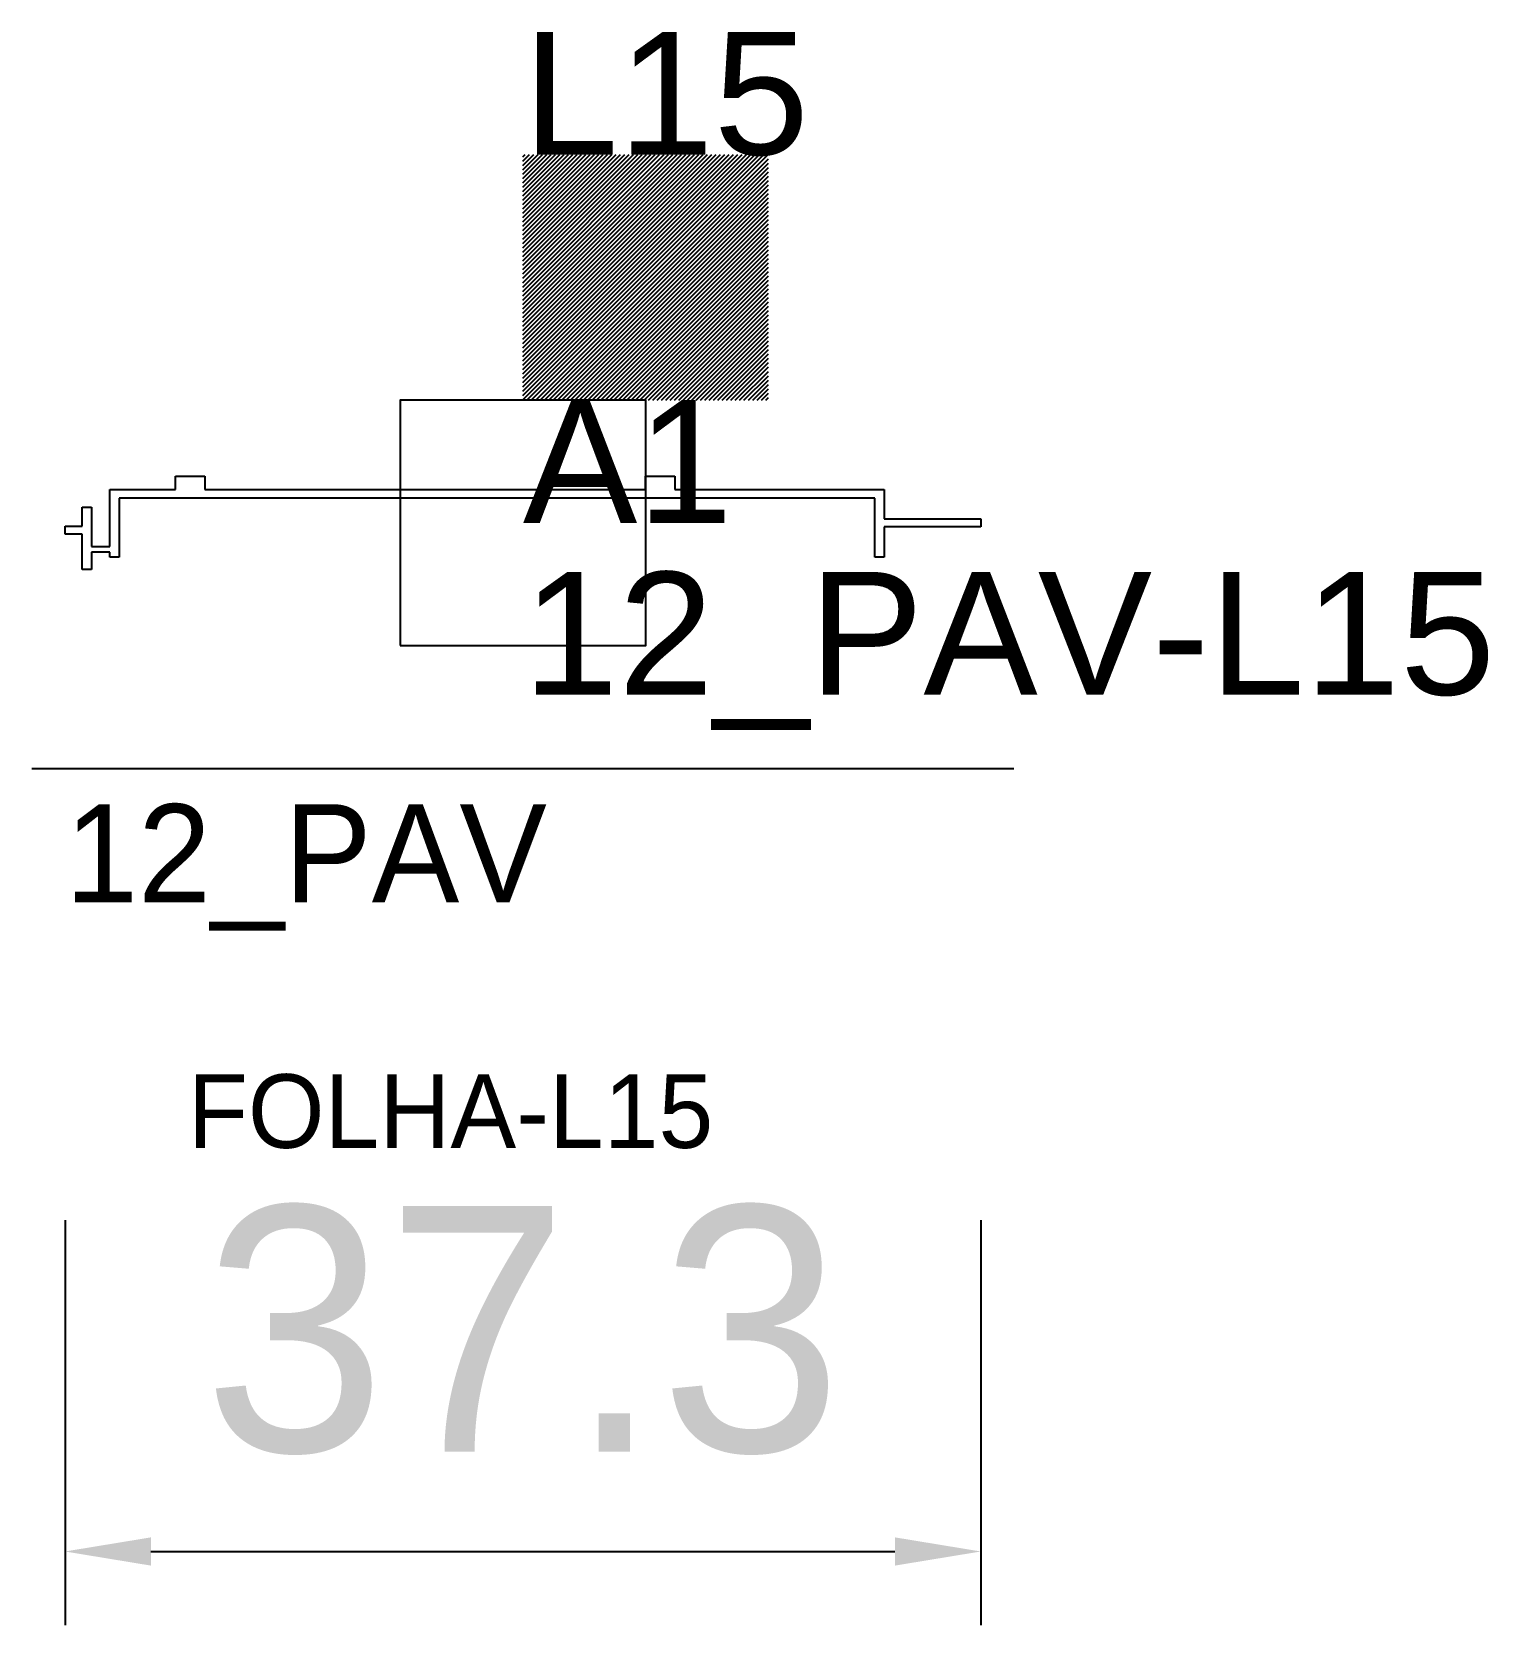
# Model space of a CAD drawing. Header units: metres. Extents: x 220.8 to 280.2, y 154.7 to 219.6.
import ezdxf

# ---------------------------------------------------------------- set-up
doc = ezdxf.new("R2010")
doc.units = ezdxf.units.M
for name, color, linetype in [('3', 3, 'CONTINUOUS'), ('AUX00', 7, 'CONTINUOUS'), ('COTA', 241, 'CONTINUOUS'), ('FOLHA', 255, 'CONTINUOUS'), ('Hachura', 251, 'CONTINUOUS'), ('NOMENCLATURA', 7, 'CONTINUOUS'), ('Nível', 160, 'CONTINUOUS'), ('Painéis', 200, 'CONTINUOUS'), ('Pilares', 5, 'CONTINUOUS'), ('REAPROVEITAMENTO', 251, 'CONTINUOUS'), ('SARR_2.2x7', 40, 'CONTINUOUS')]:
    doc.layers.add(name, color=color, linetype=linetype)
doc.styles.add('ARIAL', font='Arial.ttf')
doc.styles.add('STR_STANDARD', font='arial.ttf')
doc.dimstyles.new('EZ DXF', dxfattribs={"dimtxt": 10, "dimasz": 3.5, "dimexe": 3, "dimexo": 1.5, "dimgap": 1, "dimtad": 1, "dimdec": 1, "dimdsep": 46, "dimcen": 2.5, "dimazin": 3, "dimtfac": 1, "dimtmove": 0, "dimatfit": 3})

msp = doc.modelspace()

# ---------------------------------------------------------------- hatches: boundary and pattern name
at = {"layer": 'Hachura'}
h = msp.add_hatch(dxfattribs=at)
h.set_pattern_fill('ANSI31', scale=50)
h.paths.add_polyline_path([(222.2, 199.14), (222.2, 199.46), (222.9, 199.46), (222.9, 200.24), (223.28, 200.24), (223.28, 198.64), (224.02, 198.64), (224.02, 200.96), (226.7, 200.96), (226.7, 201.5), (227.9, 201.5), (227.9, 200.96), (245.84, 200.96), (245.84, 201.5), (247.04, 201.5), (247.04, 200.96), (255.56, 200.96), (255.56, 199.76), (259.5, 199.76), (259.5, 199.44), (255.56, 199.44), (255.56, 198.2), (255.18, 198.2), (255.18, 200.6), (224.4, 200.6), (224.4, 198.2), (224.02, 198.2), (224.02, 198.4), (223.28, 198.4), (223.28, 197.7), (222.9, 197.7), (222.9, 199.14)])
h = msp.add_hatch(dxfattribs=at)
h.set_pattern_fill('ANSI31', scale=50)
h.paths.add_polyline_path([(222.2, 199.14), (222.2, 199.46), (222.9, 199.46), (222.9, 200.24), (223.28, 200.24), (223.28, 198.64), (224.02, 198.64), (224.02, 200.96), (226.7, 200.96), (226.7, 201.5), (227.9, 201.5), (227.9, 200.96), (245.84, 200.96), (245.84, 201.5), (247.04, 201.5), (247.04, 200.96), (255.56, 200.96), (255.56, 199.76), (259.5, 199.76), (259.5, 199.44), (255.56, 199.44), (255.56, 198.2), (255.18, 198.2), (255.18, 200.6), (224.4, 200.6), (224.4, 198.2), (224.02, 198.2), (224.02, 198.4), (223.28, 198.4), (223.28, 197.7), (222.9, 197.7), (222.9, 199.14)])
at = {"layer": 'Reaproveitamento'}
h = msp.add_hatch(dxfattribs=at)
h.set_pattern_fill('SOLID')
h.paths.add_polyline_path([(240.85, 204.6), (250.85, 204.6), (250.85, 214.6), (240.85, 214.6)])
h = msp.add_hatch(dxfattribs=at)
h.set_pattern_fill('SOLID')
h.paths.add_polyline_path([(240.85, 204.6), (250.85, 204.6), (250.85, 214.6), (240.85, 214.6)])

# ---------------------------------------------------------------- linework, layer by layer
at = {"layer": 'Painéis', "color": 200}
for p, q in [((226.7, 200.96), (226.7, 201.5)), ((226.7, 201.5), (227.9, 201.5)), ((226.7, 200.96), (226.7, 201.5)), ((226.7, 201.5), (227.9, 201.5)), ((227.9, 201.5), (227.9, 200.96)), ((227.9, 201.5), (227.9, 200.96)), ((245.84, 200.96), (245.84, 201.5)), ((245.84, 201.5), (247.04, 201.5)), ((245.84, 200.96), (245.84, 201.5)), ((245.84, 201.5), (247.04, 201.5)), ((247.04, 201.5), (247.04, 200.96)), ((247.04, 201.5), (247.04, 200.96)), ((224.02, 198.64), (224.02, 200.96)), ((224.02, 200.96), (226.7, 200.96)), ((224.02, 198.64), (224.02, 200.96)), ((224.02, 200.96), (226.7, 200.96)), ((255.18, 200.6), (224.4, 200.6)), ((224.4, 200.6), (224.4, 198.2)), ((255.18, 200.6), (224.4, 200.6)), ((224.4, 200.6), (224.4, 198.2)), ((227.9, 200.96), (245.84, 200.96)), ((227.9, 200.96), (245.84, 200.96)), ((247.04, 200.96), (255.56, 200.96)), ((247.04, 200.96), (255.56, 200.96)), ((255.18, 198.2), (255.18, 200.6)), ((255.18, 198.2), (255.18, 200.6)), ((255.56, 200.96), (255.56, 199.76)), ((255.56, 200.96), (255.56, 199.76)), ((222.9, 199.46), (222.9, 200.24)), ((222.9, 200.24), (223.28, 200.24)), ((222.9, 199.46), (222.9, 200.24)), ((222.9, 200.24), (223.28, 200.24)), ((223.28, 200.24), (223.28, 198.64)), ((223.28, 200.24), (223.28, 198.64)), ((222.2, 199.14), (222.2, 199.46)), ((222.2, 199.46), (222.9, 199.46)), ((222.2, 199.14), (222.2, 199.46)), ((222.2, 199.46), (222.9, 199.46)), ((255.56, 199.76), (259.5, 199.76)), ((255.56, 199.76), (259.5, 199.76)), ((259.5, 199.44), (255.56, 199.44)), ((255.56, 199.44), (255.56, 198.2)), ((259.5, 199.44), (255.56, 199.44)), ((255.56, 199.44), (255.56, 198.2)), ((259.5, 199.76), (259.5, 199.44)), ((259.5, 199.76), (259.5, 199.44)), ((222.9, 199.14), (222.2, 199.14)), ((222.9, 199.14), (222.2, 199.14)), ((222.9, 197.7), (222.9, 199.14)), ((222.9, 197.7), (222.9, 199.14)), ((223.28, 198.64), (224.02, 198.64)), ((223.28, 198.64), (224.02, 198.64)), ((224.02, 198.4), (223.28, 198.4)), ((223.28, 198.4), (223.28, 197.7)), ((224.02, 198.4), (223.28, 198.4)), ((223.28, 198.4), (223.28, 197.7)), ((224.02, 198.2), (224.02, 198.4)), ((224.02, 198.2), (224.02, 198.4)), ((224.4, 198.2), (224.02, 198.2)), ((224.4, 198.2), (224.02, 198.2)), ((255.56, 198.2), (255.18, 198.2)), ((255.56, 198.2), (255.18, 198.2)), ((223.28, 197.7), (222.9, 197.7)), ((223.28, 197.7), (222.9, 197.7))]:
    msp.add_line(p, q, dxfattribs=at)
at = {"layer": 'Pilares'}
msp.add_lwpolyline([(235.85, 194.6), (245.85, 194.6), (245.85, 204.6), (235.85, 204.6)], close=True, dxfattribs=at)
msp.add_lwpolyline([(235.85, 194.6), (245.85, 194.6), (245.85, 204.6), (235.85, 204.6)], close=True, dxfattribs=at)
at = {"layer": 'SARR_2.2x7'}
msp.add_line((220.85, 189.6), (260.85, 189.6), dxfattribs=at)
msp.add_line((220.85, 189.6), (260.85, 189.6), dxfattribs=at)

# ---------------------------------------------------------------- texts
at = {"layer": '3', "style": 'STR_STANDARD'}
msp.add_text('A1', height=5, dxfattribs=at).set_placement((240.85, 199.6))
msp.add_text('A1', height=5, dxfattribs=at).set_placement((240.85, 199.6))
at = {"layer": 'AUX00', "style": 'STR_STANDARD'}
msp.add_text('12_PAV-L15', height=5, dxfattribs=at).set_placement((240.85, 192.6))
msp.add_text('12_PAV-L15', height=5, dxfattribs=at).set_placement((240.85, 192.6))
at = {"layer": 'FOLHA'}
msp.add_text('FOLHA-L15', height=3, dxfattribs=at).set_placement((227.2, 174.14))
msp.add_text('FOLHA-L15', height=3, dxfattribs=at).set_placement((227.2, 174.14))
at = {"layer": 'NOMENCLATURA', "insert": (240.85, 219.6), "char_height": 5, "attachment_point": 1, "style": 'ARIAL'}
msp.add_mtext('L15', dxfattribs=at)
msp.add_mtext('L15', dxfattribs=at)
at = {"layer": 'Nível'}
msp.add_text('12_PAV', height=4, dxfattribs=at).set_placement((222.2, 184.14))
msp.add_text('12_PAV', height=4, dxfattribs=at).set_placement((222.2, 184.14))

# ---------------------------------------------------------------- dimensions: what is measured, and where the dimension line sits
at = {"layer": 'COTA'}
msp.add_linear_dim(base=(222.2, 157.7), p1=(222.2, 172.7), p2=(259.5, 172.7), dimstyle='EZ DXF', dxfattribs=at).render()
msp.add_linear_dim(base=(222.2, 157.7), p1=(222.2, 172.7), p2=(259.5, 172.7), dimstyle='EZ DXF', dxfattribs=at).render()

doc.saveas('drawing.dxf')
